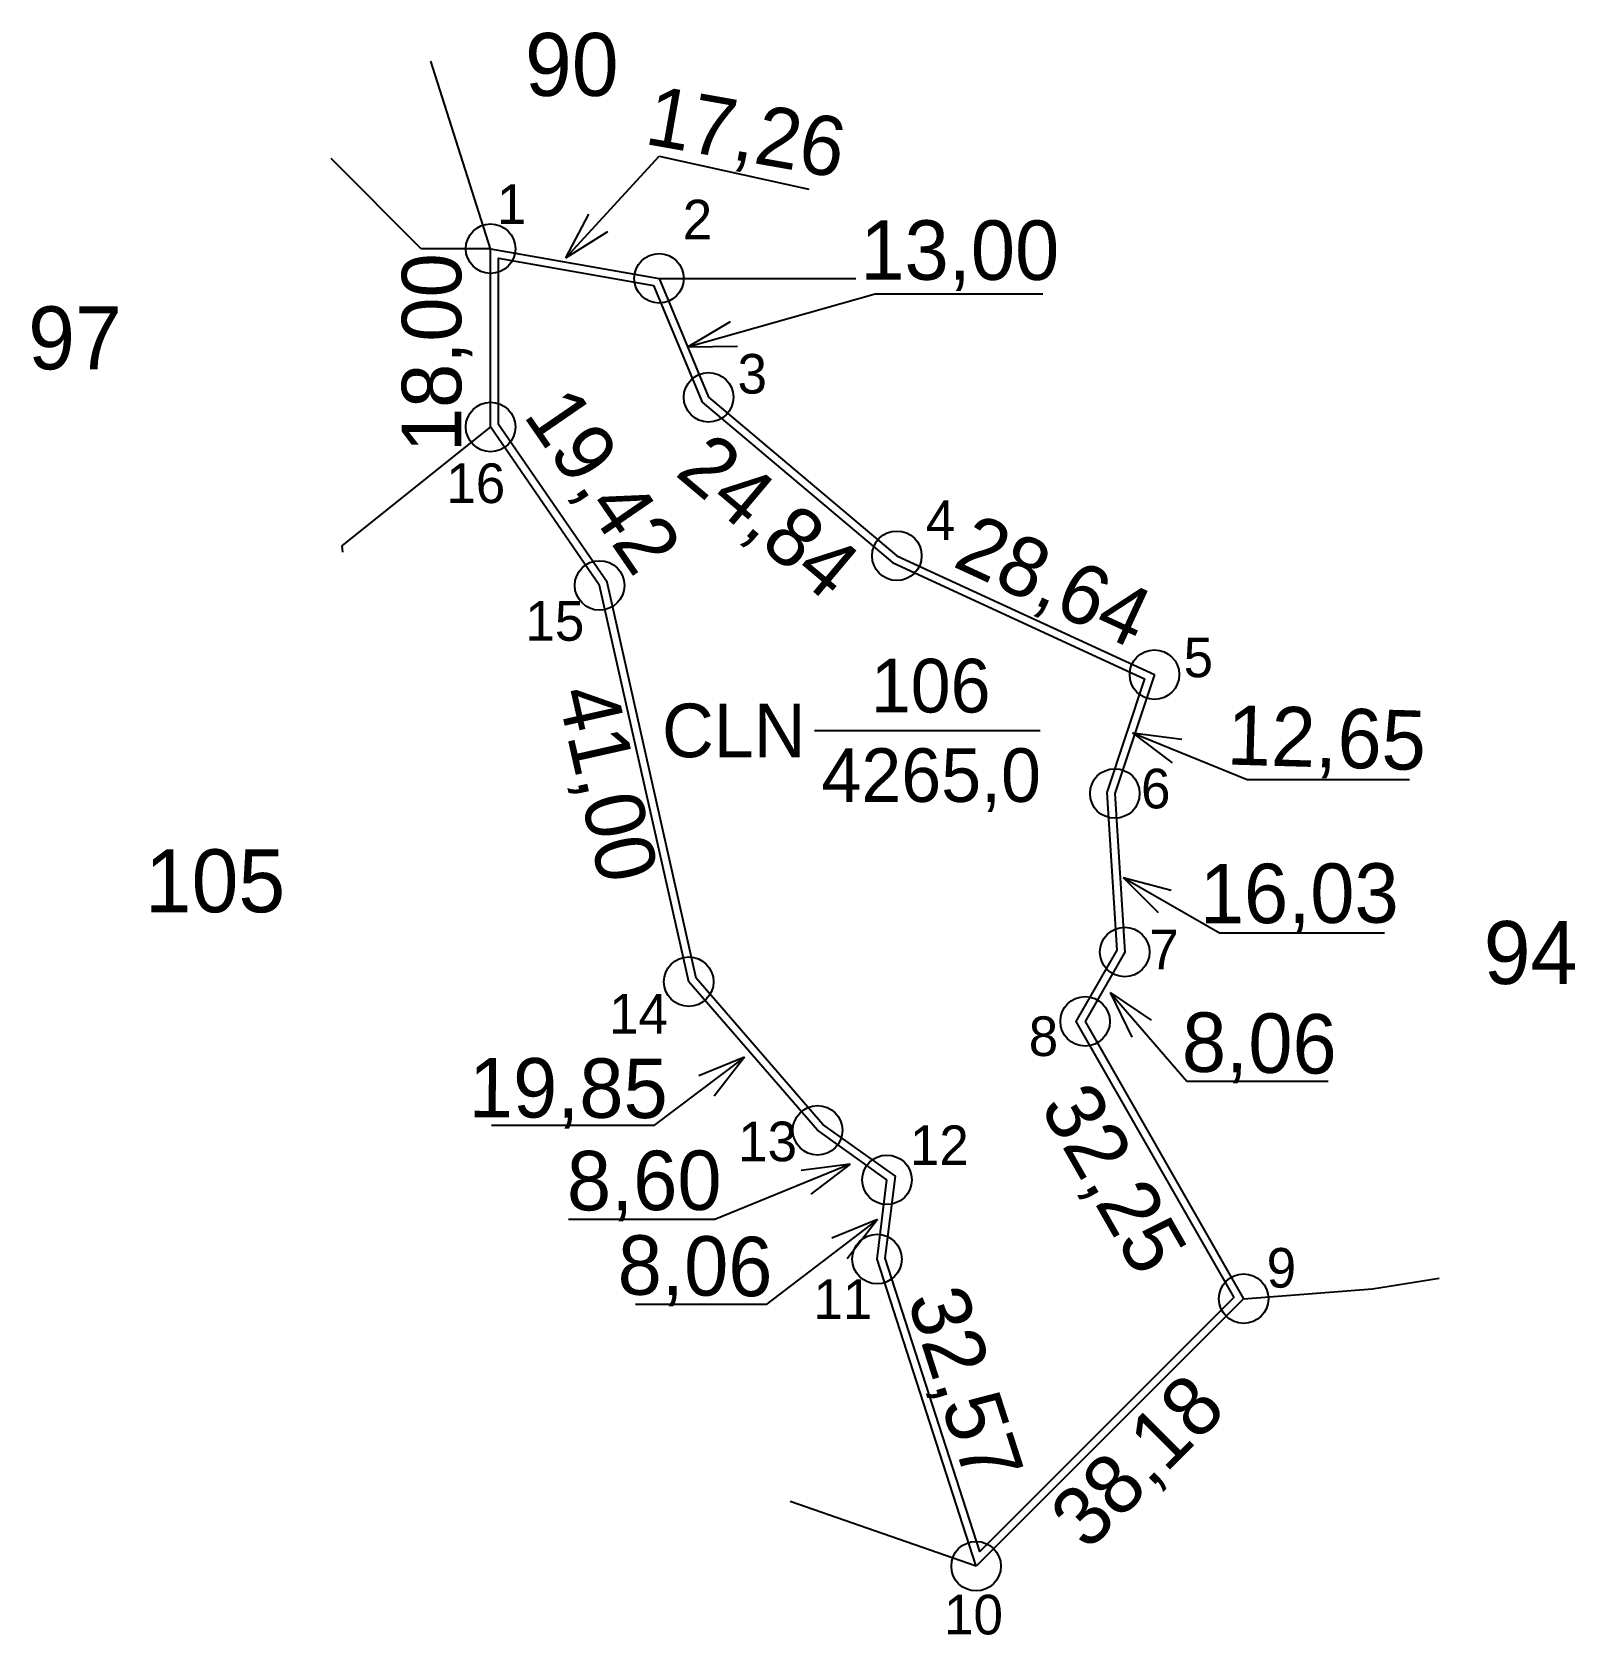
# Model space of a CAD drawing. Extents: x 553922 to 554077, y 1840210 to 1840372.
import ezdxf

# ---------------------------------------------------------------- set-up
doc = ezdxf.new("R2010")
doc.units = 0
for name, color, linetype in [('CanhThua', 7, 'Continuous'), ('ChieuDaiCanhThua', 7, 'Continuous'), ('Level 10', 7, 'Continuous'), ('Level 2', 7, 'Continuous'), ('Level 35', 7, 'Continuous'), ('MocDinhThua', 7, 'Continuous'), ('NhanDiaChinhThua', 7, 'Continuous'), ('NhanTuCan', 7, 'Continuous'), ('RauThua', 7, 'Continuous'), ('SoHieuDinhThua', 7, 'Continuous')]:
    doc.layers.add(name, color=color, linetype=linetype)

msp = doc.modelspace()

# ---------------------------------------------------------------- linework, layer by layer
at = {"layer": 'CanhThua'}
for p, q in [((553968, 1840332), (553968, 1840350)), ((553968, 1840350), (553985, 1840347)), ((553985, 1840347), (553990, 1840335)), ((553990, 1840335), (554009, 1840319)), ((553979, 1840316), (553968, 1840332)), ((554009, 1840319), (554035, 1840307)), ((553988, 1840276), (553979, 1840316)), ((554035, 1840307), (554031, 1840295)), ((554031, 1840295), (554032, 1840279)), ((554032, 1840279), (554028, 1840272)), ((554001, 1840261), (553988, 1840276)), ((554028, 1840272), (554044, 1840244)), ((554008, 1840256), (554001, 1840261)), ((554007, 1840248), (554008, 1840256)), ((554017, 1840217), (554007, 1840248)), ((554044, 1840244), (554017, 1840217))]:
    msp.add_line(p, q, dxfattribs=at)
at = {"layer": 'Level 10'}
for p, q in [((553985.01, 1840359.34), (554000.13, 1840356.01)), ((554006.82, 1840345.45), (554023.75, 1840345.45)), ((554044.37, 1840296.41), (554060.75, 1840296.41)), ((554041.56, 1840280.93), (554058.21, 1840280.93)), ((554038.28, 1840265.95), (554052.53, 1840265.95)), ((553984.46, 1840261.49), (553968.09, 1840261.49)), ((553990.64, 1840252), (553975.85, 1840252)), ((553995.8, 1840243.41), (553982.62, 1840243.41))]:
    msp.add_line(p, q, dxfattribs=at)
at = {"layer": 'Level 2'}
msp.add_lwpolyline([(554043, 1840244.13), (554017.36, 1840218.49), (554007.82, 1840248.08), (554008.85, 1840256.37), (554001.54, 1840261.6), (553988.74, 1840276.37), (553979.75, 1840316.33), (553968.8, 1840332.25), (553968.8, 1840349.05), (553984.43, 1840346.29), (553989.34, 1840334.51), (554008.57, 1840318.32), (554034.01, 1840306.57), (554030.19, 1840295.11), (554031.19, 1840279.19), (554027.08, 1840272)], close=True, dxfattribs=at)
at = {"layer": 'Level 35'}
for p, q in [((553975.61, 1840349.06), (553985.01, 1840359.34)), ((553975.61, 1840349.06), (553977.92, 1840353.5)), ((553975.61, 1840349.06), (553979.83, 1840351.75)), ((553987.91, 1840340.09), (554006.82, 1840345.45)), ((553987.91, 1840340.09), (553992.21, 1840342.65)), ((553987.91, 1840340.09), (553992.91, 1840340.16)), ((554032.79, 1840301.11), (554044.37, 1840296.41)), ((554032.79, 1840301.11), (554036.78, 1840298.09)), ((554032.79, 1840301.11), (554037.75, 1840300.49)), ((554031.83, 1840286.51), (554041.56, 1840280.93)), ((554031.83, 1840286.51), (554035.38, 1840282.98)), ((554031.83, 1840286.51), (554036.67, 1840285.23)), ((554030.52, 1840274.91), (554038.28, 1840265.95)), ((554030.52, 1840274.91), (554032.7, 1840270.41)), ((554030.52, 1840274.91), (554034.66, 1840272.11)), ((553993.64, 1840268.38), (553984.46, 1840261.49)), ((553993.64, 1840268.38), (553989.01, 1840266.51)), ((553993.64, 1840268.38), (553990.56, 1840264.44)), ((554004.3, 1840257.58), (553990.64, 1840252)), ((554004.3, 1840257.58), (553999.34, 1840256.95)), ((554004.3, 1840257.58), (554000.32, 1840254.55)), ((554007.06, 1840252), (553995.8, 1840243.41)), ((554007.06, 1840252), (554002.43, 1840250.1)), ((554007.06, 1840252), (554004, 1840248.04))]:
    msp.add_line(p, q, dxfattribs=at)
at = {"layer": 'MocDinhThua'}
for centre in [(553968, 1840350), (553985, 1840347), (553990, 1840335), (553968, 1840332), (554009, 1840319), (553979, 1840316), (554035, 1840307), (554031, 1840295), (554032, 1840279), (553988, 1840276), (554028, 1840272), (554001, 1840261), (554008, 1840256), (554007, 1840248), (554044, 1840244), (554017, 1840217)]:
    msp.add_circle(centre, 2.5, dxfattribs=at)
at = {"layer": 'NhanDiaChinhThua'}
msp.add_line((554000.7, 1840301.37), (554023.47, 1840301.37), dxfattribs=at)
at = {"layer": 'RauThua'}
for p, q in [((553968, 1840350), (553961.98, 1840368.92)), ((553961, 1840350), (553951.91, 1840359.09)), ((553968, 1840350), (553961, 1840350)), ((553985, 1840347), (554004.86, 1840347)), ((553968, 1840332), (553953, 1840320)), ((553953, 1840320), (553953.07, 1840319.36)), ((554057, 1840245), (554063.73, 1840246.08)), ((554044, 1840244), (554057, 1840245)), ((554017, 1840217), (553998.25, 1840223.52))]:
    msp.add_line(p, q, dxfattribs=at)

# ---------------------------------------------------------------- texts
at = {"layer": 'ChieuDaiCanhThua'}
for s, rotation, p in [('17,26', 349.992, (553983.41, 1840360.6)), ('13,00', 359.933, (554005.31, 1840346.87)), ('18,00', 90, (553965.04, 1840329.46)), ('19,42', 304.5085, (553971.22, 1840333.19)), ('24,84', 319.8991, (553986.48, 1840327.22)), ('28,64', 335.2249, (554014.49, 1840317.99)), ('41,00', 282.6804, (553974.72, 1840305.21)), ('12,65', 358.3475, (554042.25, 1840297.93)), ('16,03', 0.2157, (554039.58, 1840281.89)), ('8,06', 359.1619, (554037.74, 1840266.93)), ('19,85', 359.7373, (553965.79, 1840262.32)), ('32,25', 299.7449, (554023.37, 1840263.38)), ('8,60', 0.2163, (553975.71, 1840252.91)), ('8,06', 359.2527, (553980.8, 1840244.43)), ('32,57', 287.8787, (554010.02, 1840243.97)), ('38,18', 45, (554028.25, 1840218.43))]:
    msp.add_text(s, height=6, rotation=rotation, dxfattribs=at).set_placement(p)
at = {"layer": 'NhanDiaChinhThua'}
for s, p in [('106', (554006.37, 1840303.18)), ('CLN', (553985.3, 1840298.66)), ('4265,0', (554001.39, 1840294.15))]:
    msp.add_text(s, height=5.416, dxfattribs=at).set_placement(p)
at = {"layer": 'NhanTuCan'}
for s, p in [('90', (553971.47, 1840365.42)), ('97', (553921.33, 1840337.82)), ('105', (553933.1, 1840283.01)), ('94', (554068.23, 1840275.77))]:
    msp.add_text(s, height=6.354, dxfattribs=at).set_placement(p)
at = {"layer": 'SoHieuDinhThua'}
for s, p in [('1', (553968.63, 1840352.49)), ('2', (553987.39, 1840350.94)), ('3', (553992.92, 1840335.37)), ('16', (553963.53, 1840324.32)), ('4', (554011.91, 1840320.58)), ('15', (553971.51, 1840310.42)), ('5', (554037.94, 1840306.74)), ('6', (554033.64, 1840293.5)), ('7', (554034.48, 1840277.24)), ('14', (553979.96, 1840270.77)), ('8', (554022.31, 1840268.5)), ('13', (553992.98, 1840257.88)), ('12', (554010.31, 1840257.49)), ('9', (554046.32, 1840245.12)), ('11', (554000.58, 1840241.94)), ('10', (554013.76, 1840210.11))]:
    msp.add_text(s, height=4, dxfattribs=at).set_placement(p)

doc.saveas('drawing.dxf')
